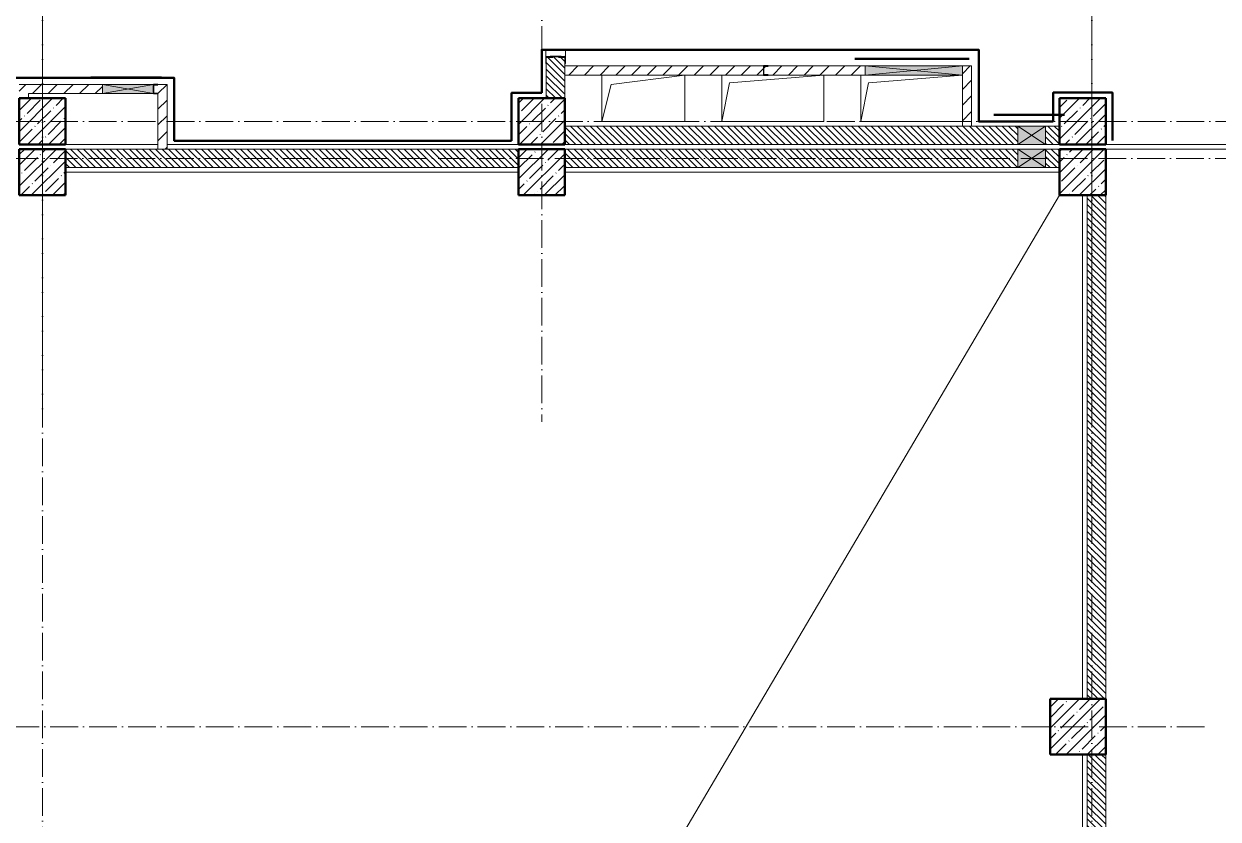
# Model space of a CAD drawing. Header units: millimetres. Extents: x -213536 to 1564669, y -45299 to 942238.
# Drawn here: x 627271 to 640187, y 321962 to 330567 of the extents above; entities that cross this region are included whole.
import ezdxf

# ---------------------------------------------------------------- set-up
doc = ezdxf.new("R2010")
doc.units = ezdxf.units.MM
doc.linetypes.add('50_200_ШТРИХ_1Т_ш5_п1_п1_', pattern=[700, 500, -100, 0, -100])
for name, color, linetype, lineweight in [('3) ЖБ 4м', 3, 'Continuous', 30), ('8.1)', 2, 'Continuous', 50), ('8.2)', 3, 'Continuous', 50), ('8.3)', 5, 'Continuous', 50), ('8.4)', 6, 'Continuous', 50), ('A-DETL-____-OTLN-4', 7, 'Continuous', 18), ('A-DETL-GENF-OTLN', 7, 'Continuous', 9), ('A-FLOR-____-OTLN', 7, 'Continuous', 9), ('A-GENM-____-MCUT', 7, 'Continuous', 25), ('A-GENM-____-OTLN', 7, 'Continuous', 9), ('A-GENM-____-OTLN-1', 7, 'Continuous', 25), ('A-GLAZ-____-OTLN', 7, 'Continuous', 9), ('A-WALL-____-MCUT', 7, 'Continuous', 13), ('A-WALL-____-MCUT-3', 7, 'Continuous', 9), ('A-WALL-____-PATT-1', 7, 'Continuous', 9), ('A-WALL-FNSH-MCUT-1', 7, 'Continuous', 9), ('S-COLS-____-MCUT', 7, 'Continuous', 50), ('S-COLS-____-OTLN', 7, 'Continuous', 9), ('S-GRID-____-OTLN-1', 7, '50_200_ШТРИХ_1Т_ш5_п1_п1_', 9)]:
    doc.layers.add(name, color=color, linetype=linetype, lineweight=lineweight)
pattern_1 = [(45, (-89000, -42681.04), (-114.04925, 114.04925), []), (45, (-88885.95, -42681.04), (-114.04925, 114.04925), [201.613, -40.323, 3.353, -36.97])]
pattern_2 = [(45, (-77750, -42681.04), (-114.04925, 114.04925), []), (45, (-77635.95, -42681.04), (-114.04925, 114.04925), [201.613, -40.323, 3.353, -36.97])]
pattern_3 = [(45, (-83150, -42681.04), (-114.04925, 114.04925), []), (45, (-83035.95, -42681.04), (-114.04925, 114.04925), [201.613, -40.323, 3.353, -36.97])]
pattern_4 = [(135, (549721.475, 286281.11), (-35.35534, -35.35534), [])]
pattern_5 = [(45, (-77750, -43231.04), (-114.04925, 114.04925), []), (45, (-77635.95, -43231.04), (-114.04925, 114.04925), [201.613, -40.323, 3.353, -36.97])]
pattern_6 = [(45, (-83150, -43231.04), (-114.04925, 114.04925), []), (45, (-83035.95, -43231.04), (-114.04925, 114.04925), [201.613, -40.323, 3.353, -36.97])]
pattern_7 = [(45, (-89000, -43231.04), (-114.04925, 114.04925), []), (45, (-88885.95, -43231.04), (-114.04925, 114.04925), [201.613, -40.323, 3.353, -36.97])]
pattern_8 = [(45, (549721.47, 286281.11), (-84.85281, 84.85281), [])]

# ---------------------------------------------------------------- blocks, each defined once
blk = doc.blocks.new('BSC_Колонна _Прямоугольная - 500х500-V33-АР1_План отверстий 3 этажа в осях 1-64_Ю-ЯЯ')
at = {"layer": 'S-COLS-____-OTLN'}
h = blk.add_hatch(dxfattribs=at)
h.set_pattern_fill('FP_41', color=256, style=0, pattern_type=2)
h.set_pattern_definition(pattern_1)
h.paths.add_polyline_path([(-250, -250), (250, -250), (250, 250), (-250, 250)], flags=0)
at = {"layer": 'S-COLS-____-MCUT'}
for p, q in [((250, 250), (-250, 250)), ((-250, 250), (-250, -250)), ((250, -250), (250, 250)), ((-250, -250), (250, -250))]:
    blk.add_line(p, q, dxfattribs=at)
blk = doc.blocks.new('BSC_Колонна _Прямоугольная - 500х500-V34-АР1_План отверстий 3 этажа в осях 1-64_Ю-ЯЯ')
at = {"layer": 'S-COLS-____-OTLN'}
h = blk.add_hatch(dxfattribs=at)
h.set_pattern_fill('FP_42', color=256, style=0, pattern_type=2)
h.set_pattern_definition(pattern_2)
h.paths.add_polyline_path([(-250, -250), (250, -250), (250, 250), (-250, 250)], flags=0)
at = {"layer": 'S-COLS-____-MCUT'}
for p, q in [((250, 250), (-250, 250)), ((-250, 250), (-250, -250)), ((250, -250), (250, 250)), ((-250, -250), (250, -250))]:
    blk.add_line(p, q, dxfattribs=at)
blk = doc.blocks.new('BSC_Колонна _Прямоугольная - 500х500-V35-АР1_План отверстий 3 этажа в осях 1-64_Ю-ЯЯ')
at = {"layer": 'S-COLS-____-OTLN'}
h = blk.add_hatch(dxfattribs=at)
h.set_pattern_fill('FP_43', color=256, style=0, pattern_type=2)
h.set_pattern_definition(pattern_3)
h.paths.add_polyline_path([(-250, -250), (250, -250), (250, 250), (-250, 250)], flags=0)
at = {"layer": 'S-COLS-____-MCUT'}
for p, q in [((250, 250), (-250, 250)), ((-250, 250), (-250, -250)), ((250, -250), (250, 250)), ((-250, -250), (250, -250))]:
    blk.add_line(p, q, dxfattribs=at)
blk = doc.blocks.new('BSC_Колонна _Прямоугольная - 500х500-V118-АР1_План отверстий 3 этажа в осях 1-64_Ю-ЯЯ')
at = {"layer": 'S-COLS-____-OTLN'}
h = blk.add_hatch(dxfattribs=at)
h.set_pattern_fill('FP_123', color=256, style=0, pattern_type=2)
h.set_pattern_definition(pattern_5)
h.paths.add_polyline_path([(-250, -250), (250, -250), (250, 250), (-250, 250)], flags=0)
at = {"layer": 'S-COLS-____-MCUT'}
for p, q in [((250, 250), (-250, 250)), ((-250, 250), (-250, -250)), ((250, -250), (250, 250)), ((-250, -250), (250, -250))]:
    blk.add_line(p, q, dxfattribs=at)
blk = doc.blocks.new('BSC_Колонна _Прямоугольная - 500х500-V120-АР1_План отверстий 3 этажа в осях 1-64_Ю-ЯЯ')
at = {"layer": 'S-COLS-____-OTLN'}
h = blk.add_hatch(dxfattribs=at)
h.set_pattern_fill('FP_125', color=256, style=0, pattern_type=2)
h.set_pattern_definition(pattern_6)
h.paths.add_polyline_path([(-250, -250), (250, -250), (250, 250), (-250, 250)], flags=0)
at = {"layer": 'S-COLS-____-MCUT'}
for p, q in [((250, 250), (-250, 250)), ((-250, 250), (-250, -250)), ((250, -250), (250, 250)), ((-250, -250), (250, -250))]:
    blk.add_line(p, q, dxfattribs=at)
blk = doc.blocks.new('BSC_Колонна _Прямоугольная - 500х500-V121-АР1_План отверстий 3 этажа в осях 1-64_Ю-ЯЯ')
at = {"layer": 'S-COLS-____-OTLN'}
h = blk.add_hatch(dxfattribs=at)
h.set_pattern_fill('FP_126', color=256, style=0, pattern_type=2)
h.set_pattern_definition(pattern_7)
h.paths.add_polyline_path([(-250, -250), (250, -250), (250, 250), (-250, 250)], flags=0)
at = {"layer": 'S-COLS-____-MCUT'}
for p, q in [((250, 250), (-250, 250)), ((-250, 250), (-250, -250)), ((250, -250), (250, 250)), ((-250, -250), (250, -250))]:
    blk.add_line(p, q, dxfattribs=at)
blk = doc.blocks.new('154_Фахверк_СКБ_Швеллер - Тип_100_3960-28515122-АР1_План отверстий 3 этажа в осях 1-64_Ю-ЯЯ')
at = {"layer": 'A-GENM-____-MCUT'}
for p, q in [((175, 50), (125, 50)), ((125, 50), (125, -50)), ((128, 47), (175, 47)), ((128, -47), (128, 47)), ((175, 47), (175, 50)), ((125, -50), (175, -50)), ((175, -47), (128, -47)), ((175, -50), (175, -47))]:
    blk.add_line(p, q, dxfattribs=at)
blk = doc.blocks.new('154_Стойка_СКБ_Уголок - СМ-2480_200-28346303-АР1_План отверстий 3 этажа в осях 1-64_Ю-ЯЯ')
at = {"layer": 'A-GENM-____-MCUT'}
for p, q in [((125, 156), (125, 81)), ((200, 156), (125, 156)), ((131, 81), (131, 150)), ((131, 150), (200, 150)), ((200, 150), (200, 156)), ((125, 81), (131, 81)), ((131, 19), (125, 19)), ((125, 19), (125, -56)), ((131, -50), (131, 19)), ((125, -56), (200, -56)), ((200, -50), (131, -50)), ((200, -56), (200, -50))]:
    blk.add_line(p, q, dxfattribs=at)
blk = doc.blocks.new('Стойка_Влож_Полоса боковая - Полоса-V164-АР1_План отверстий 3 этажа в осях 1-64_Ю-ЯЯ')
at = {"layer": 'A-GENM-____-OTLN'}
for p, q in [((-5, 60), (0, 60)), ((-5, -60), (-5, 60)), ((0, 31), (0, -31)), ((0, -60), (-5, -60))]:
    blk.add_line(p, q, dxfattribs=at)
blk = doc.blocks.new('Стойка_Влож_Уголок_Опорный - Уголок-28213941-АР1_План отверстий 3 этажа в осях 1-64_Ю-ЯЯ')
at = {"layer": 'A-GENM-____-OTLN'}
for p, q in [((-212, -6), (-212, 0)), ((0, 0), (0, -6)), ((-212, -75), (-212, -6)), ((-212, -6), (-206, -6)), ((-212, -75), (-206, -75)), ((-6, -6), (0, -6)), ((-6, -75), (0, -75)), ((0, -6), (0, -75))]:
    blk.add_line(p, q, dxfattribs=at)
blk = doc.blocks.new('AR_Отверстие прямоугольное _в стене_ - AR_Отверстие прямоугольное _в стене__ВК-32402044-АР1_План отверстий 3 этажа в осях 1-64_Ю-ЯЯ')
at = {"layer": 'A-GLAZ-____-OTLN'}
blk.add_hatch(color=256, dxfattribs=at).paths.add_polyline_path([(150, -100), (150, 100), (-150, 100), (-150, -100), (-91, -100)], flags=0)
at = {"layer": 'A-DETL-GENF-OTLN'}
for p, q in [((-150, -100), (-150, 100)), ((-150, 100), (150, 100)), ((150, 100), (-150, -100)), ((-150, 100), (150, -100)), ((150, 100), (-150, 100)), ((-150, 100), (-150, -100)), ((150, 100), (150, -100)), ((150, -100), (150, 100)), ((150, -100), (-150, -100)), ((-150, -100), (150, -100))]:
    blk.add_line(p, q, dxfattribs=at)
blk = doc.blocks.new('AR_Отверстие прямоугольное _в плите_ - AR_Отверстие прямоугольное _в плите_-30552730-АР1_План отверстий 3 этажа в осях 1-64_Ю-ЯЯ')
at = {"layer": 'A-GENM-____-OTLN'}
for p, q in [((450, 250), (-450, 250)), ((-450, 250), (-450, -250)), ((-450, -250), (-350, 150)), ((-350, 150), (450, 250)), ((450, -250), (450, 250)), ((-450, -250), (450, -250))]:
    blk.add_line(p, q, dxfattribs=at)
blk = doc.blocks.new('AR_Отверстие прямоугольное _в плите_ - AR_Отверстие прямоугольное _в плите_-V202-АР1_План отверстий 3 этажа в осях 1-64_Ю-ЯЯ')
at = {"layer": 'A-GENM-____-OTLN'}
for p, q in [((-550, 250), (-550, -250)), ((-550, -250), (-467, 167)), ((-467, 167), (550, 250)), ((550, -250), (550, 250)), ((-550, -250), (550, -250))]:
    blk.add_line(p, q, dxfattribs=at)
blk = doc.blocks.new('AR_Отверстие прямоугольное _в плите_ - AR_Отверстие прямоугольное _в плите_-V203-АР1_План отверстий 3 этажа в осях 1-64_Ю-ЯЯ')
at = {"layer": 'A-GENM-____-OTLN'}
for p, q in [((-550, 250), (-550, -250)), ((-550, -250), (-467, 167)), ((-467, 167), (550, 250)), ((-550, -250), (550, -250))]:
    blk.add_line(p, q, dxfattribs=at)
blk = doc.blocks.new('AR_Отверстие прямоугольное _в стене__БезПР - AR_Отверстие прямоугольное _в стене__БезПР-36899082-АР1_План отверстий 3 этажа в осях 1-64_Ю-ЯЯ')
at = {"layer": 'A-GLAZ-____-OTLN'}
blk.add_hatch(color=256, dxfattribs=at).paths.add_polyline_path([(525, -50), (525, 50), (-525, 50), (-525, -50)], flags=0)
at = {"layer": 'A-DETL-GENF-OTLN'}
for p, q in [((-525, -50), (-525, 50)), ((-525, 50), (525, 50)), ((525, 50), (-525, -50)), ((-525, 50), (525, -50)), ((525, 50), (-525, 50)), ((-525, 50), (-525, -50)), ((525, 50), (525, -50)), ((525, -50), (525, 50)), ((525, -50), (-525, -50)), ((-525, -50), (525, -50))]:
    blk.add_line(p, q, dxfattribs=at)
at = {"layer": 'A-GLAZ-____-OTLN'}
blk.add_line((525, 50), (-525, 50), dxfattribs=at)
blk = doc.blocks.new('AR_Отверстие прямоугольное _в стене_ - AR_Отверстие прямоугольное _в стене__ОВ-36912551-АР1_План отверстий 3 этажа в осях 1-64_Ю-ЯЯ')
at = {"layer": 'A-GLAZ-____-OTLN'}
blk.add_hatch(color=256, dxfattribs=at).paths.add_polyline_path([(275, -50), (275, 50), (-275, 50), (-275, -50)], flags=0)
at = {"layer": 'A-DETL-GENF-OTLN'}
for p, q in [((-275, -50), (-275, 50)), ((-275, 50), (275, 50)), ((275, 50), (-275, -50)), ((-275, 50), (275, -50)), ((275, 50), (-275, 50)), ((-275, 50), (-275, -50)), ((275, -50), (-275, -50)), ((-275, -50), (275, -50))]:
    blk.add_line(p, q, dxfattribs=at)
blk = doc.blocks.new('154_Фахверк_СКБ_Швеллер - Тип_100_3960_зеркало-36793856-АР1_План отверстий 3 этажа в осях 1-64_Ю-ЯЯ')
at = {"layer": 'A-GENM-____-MCUT'}
for p, q in [((175, 50), (125, 50)), ((125, 50), (125, -50)), ((128, 47), (175, 47)), ((128, -47), (128, 47)), ((175, 47), (175, 50)), ((125, -50), (175, -50)), ((175, -47), (128, -47)), ((175, -50), (175, -47))]:
    blk.add_line(p, q, dxfattribs=at)
blk = doc.blocks.new('BSC_Колонна _Прямоугольная - 500х500-25642906-АР1_План отверстий 3 этажа в осях 1-64_А-ГГ')
at = {"layer": 'S-COLS-____-OTLN'}
h = blk.add_hatch(dxfattribs=at)
h.set_pattern_fill('FP_48', color=256, style=0, pattern_type=2)
h.set_pattern_definition(pattern_1)
h.paths.add_polyline_path([(-250, -250), (250, -250), (250, 250), (-250, 250)], flags=0)
at = {"layer": 'S-COLS-____-MCUT'}
for p, q in [((250, 250), (-250, 250)), ((-250, 250), (-250, -250)), ((250, -250), (250, 250)), ((-250, -250), (250, -250))]:
    blk.add_line(p, q, dxfattribs=at)
blk = doc.blocks.new('BSC_Колонна _Прямоугольная - 600х600-26981669-АР1_План отверстий 3 этажа в осях 1-64_А-ГГ')
at = {"layer": 'S-COLS-____-OTLN'}
h = blk.add_hatch(dxfattribs=at)
h.set_pattern_fill('FP_54', color=256, style=0, pattern_type=2)
h.set_pattern_definition([(45, (-88950, -36681.04), (-114.04925, 114.04925), []), (45, (-88835.95, -36681.04), (-114.04925, 114.04925), [201.613, -40.323, 3.353, -36.97])])
h.paths.add_polyline_path([(-300, -300), (300, -300), (300, 300), (-300, 300)], flags=0)
at = {"layer": 'S-COLS-____-MCUT'}
for p, q in [((300, 300), (-300, 300)), ((-300, 300), (-300, -300)), ((300, -300), (300, 300)), ((-300, -300), (300, -300))]:
    blk.add_line(p, q, dxfattribs=at)
blk = doc.blocks.new('BSC_Колонна _Прямоугольная - 500х500-V21-АР1_План отверстий 3 этажа в осях 1-64_А-ГГ')
at = {"layer": 'S-COLS-____-OTLN'}
h = blk.add_hatch(dxfattribs=at)
h.set_pattern_fill('FP_58', color=256, style=0, pattern_type=2)
h.set_pattern_definition(pattern_2)
h.paths.add_polyline_path([(-250, -250), (250, -250), (250, 250), (-250, 250)], flags=0)
at = {"layer": 'S-COLS-____-MCUT'}
for p, q in [((250, 250), (-250, 250)), ((-250, 250), (-250, -250)), ((250, -250), (250, 250)), ((-250, -250), (250, -250))]:
    blk.add_line(p, q, dxfattribs=at)
blk = doc.blocks.new('BSC_Колонна _Прямоугольная - 500х500-V22-АР1_План отверстий 3 этажа в осях 1-64_А-ГГ')
at = {"layer": 'S-COLS-____-OTLN'}
h = blk.add_hatch(dxfattribs=at)
h.set_pattern_fill('FP_59', color=256, style=0, pattern_type=2)
h.set_pattern_definition(pattern_3)
h.paths.add_polyline_path([(-250, -250), (250, -250), (250, 250), (-250, 250)], flags=0)
at = {"layer": 'S-COLS-____-MCUT'}
for p, q in [((250, 250), (-250, 250)), ((-250, 250), (-250, -250)), ((250, -250), (250, 250)), ((-250, -250), (250, -250))]:
    blk.add_line(p, q, dxfattribs=at)
blk = doc.blocks.new('BSC_Колонна _Прямоугольная - 500х500-V142-АР1_План отверстий 3 этажа в осях 1-64_А-ГГ')
at = {"layer": 'S-COLS-____-OTLN'}
h = blk.add_hatch(dxfattribs=at)
h.set_pattern_fill('FP_165', color=256, style=0, pattern_type=2)
h.set_pattern_definition(pattern_5)
h.paths.add_polyline_path([(-250, -250), (250, -250), (250, 250), (-250, 250)], flags=0)
at = {"layer": 'S-COLS-____-MCUT'}
for p, q in [((250, 250), (-250, 250)), ((-250, 250), (-250, -250)), ((250, -250), (250, 250)), ((-250, -250), (250, -250))]:
    blk.add_line(p, q, dxfattribs=at)
blk = doc.blocks.new('BSC_Колонна _Прямоугольная - 500х500-V144-АР1_План отверстий 3 этажа в осях 1-64_А-ГГ')
at = {"layer": 'S-COLS-____-OTLN'}
h = blk.add_hatch(dxfattribs=at)
h.set_pattern_fill('FP_167', color=256, style=0, pattern_type=2)
h.set_pattern_definition(pattern_6)
h.paths.add_polyline_path([(-250, -250), (250, -250), (250, 250), (-250, 250)], flags=0)
at = {"layer": 'S-COLS-____-MCUT'}
for p, q in [((250, 250), (-250, 250)), ((-250, 250), (-250, -250)), ((250, -250), (250, 250)), ((-250, -250), (250, -250))]:
    blk.add_line(p, q, dxfattribs=at)
blk = doc.blocks.new('BSC_Колонна _Прямоугольная - 500х500-V145-АР1_План отверстий 3 этажа в осях 1-64_А-ГГ')
at = {"layer": 'S-COLS-____-OTLN'}
h = blk.add_hatch(dxfattribs=at)
h.set_pattern_fill('FP_168', color=256, style=0, pattern_type=2)
h.set_pattern_definition(pattern_7)
h.paths.add_polyline_path([(-250, -250), (250, -250), (250, 250), (-250, 250)], flags=0)
at = {"layer": 'S-COLS-____-MCUT'}
for p, q in [((250, 250), (-250, 250)), ((-250, 250), (-250, -250)), ((250, -250), (250, 250)), ((-250, -250), (250, -250))]:
    blk.add_line(p, q, dxfattribs=at)
blk = doc.blocks.new('AR_Отверстие прямоугольное _в стене_ - AR_Отверстие прямоугольное _в стене__ВК-32402044-АР1_План отверстий 3 этажа в осях 1-64_А-ГГ')
at = {"layer": 'A-GLAZ-____-OTLN'}
blk.add_hatch(color=256, dxfattribs=at).paths.add_polyline_path([(150, -100), (150, 100), (-150, 100), (-150, -100), (-90, -100)], flags=0)
at = {"layer": 'A-DETL-GENF-OTLN'}
for p, q in [((-150, -100), (-150, 100)), ((-150, 100), (150, 100)), ((150, 100), (-150, -100)), ((-150, 100), (150, -100)), ((150, 100), (-150, 100)), ((-150, 100), (-150, -100)), ((150, 100), (150, -100)), ((150, -100), (150, 100)), ((150, -100), (-150, -100)), ((-150, -100), (150, -100))]:
    blk.add_line(p, q, dxfattribs=at)
blk = doc.blocks.new('AR_Отверстие прямоугольное _в стене_ - AR_Отверстие прямоугольное _в стене__ОВ-36912551-АР1_План отверстий 3 этажа в осях 1-64_А-ГГ')
at = {"layer": 'A-GLAZ-____-OTLN'}
blk.add_hatch(color=256, dxfattribs=at).paths.add_polyline_path([(275, -50), (275, 50), (-275, 50), (-275, -50)], flags=0)
at = {"layer": 'A-DETL-GENF-OTLN'}
for p, q in [((-275, -50), (-275, 50)), ((-275, 50), (275, 50)), ((275, 50), (-275, -50)), ((-275, 50), (275, -50)), ((275, 50), (-275, 50)), ((-275, 50), (-275, -50)), ((275, -50), (-275, -50)), ((-275, -50), (275, -50))]:
    blk.add_line(p, q, dxfattribs=at)
blk = doc.blocks.new('154_Фахверк_СКБ_Швеллер - Тип_100_3960_зеркало-36793856-АР1_План отверстий 3 этажа в осях 1-64_А-ГГ')
at = {"layer": 'A-GENM-____-MCUT'}
for p, q in [((175, 50), (125, 50)), ((125, 50), (125, -50)), ((128, 47), (175, 47)), ((128, -47), (128, 47)), ((175, 47), (175, 50)), ((125, -50), (175, -50)), ((175, -47), (128, -47)), ((175, -50), (175, -47))]:
    blk.add_line(p, q, dxfattribs=at)

msp = doc.modelspace()

# ---------------------------------------------------------------- hatches: boundary and pattern name
at = {"layer": 'A-WALL-____-PATT-1'}
h = msp.add_hatch(dxfattribs=at)
h.set_pattern_fill('FP_9', color=256, style=0, pattern_type=2)
h.set_pattern_definition(pattern_4)
h.paths.add_polyline_path([(633121.5, 329762.2), (633121.5, 330206.2), (633052.5, 330206.2), (633052.5, 330212.2), (632990.5, 330212.2), (632990.5, 330206.2), (632921.5, 330206.2), (632921.5, 329762.2), (633081.5, 329762.2)], flags=0)
h.paths.add_polyline_path([(632990.5, 331912.2), (633052.5, 331912.2), (633052.5, 331918.2), (633121.5, 331918.2), (633121.5, 332212.2), (632921.5, 332212.2), (632921.5, 331918.2), (632990.5, 331918.2)], flags=0)
h = msp.add_hatch(dxfattribs=at)
h.set_pattern_fill('FP_7', color=256, style=0, pattern_type=2)
h.set_pattern_definition(pattern_8)
h.paths.add_polyline_path([(633121.5, 330012.2), (635271.5, 330012.2), (635271.5, 330112.2), (633121.5, 330112.2)], flags=0)
h.paths.add_polyline_path([(635321.5, 330012.2), (636371.5, 330012.2), (636371.5, 330112.2), (635321.5, 330112.2), (635321.5, 330109.2), (635274.5, 330109.2), (635274.5, 330015.2), (635321.5, 330015.2)], flags=0)
h = msp.add_hatch(dxfattribs=at)
h.set_pattern_fill('FP_7', color=256, style=0, pattern_type=2)
h.set_pattern_definition(pattern_8)
h.paths.add_polyline_path([(637521.5, 329462.2), (637521.5, 330112.2), (637421.5, 330112.2), (637421.5, 329462.2)], flags=0)
h = msp.add_hatch(dxfattribs=at)
h.set_pattern_fill('FP_7', color=256, style=0, pattern_type=2)
h.set_pattern_definition(pattern_8)
h.paths.add_polyline_path([(627321.5, 329762.2), (627321.5, 329912.2), (627221.5, 329912.2), (627221.5, 329762.2)], flags=0)
h = msp.add_hatch(dxfattribs=at)
h.set_pattern_fill('FP_4', color=256, style=0, pattern_type=2)
h.set_pattern_definition(pattern_8)
h.paths.add_polyline_path([(627321.5, 329762.2), (627321.5, 329912.2), (627221.5, 329912.2), (627221.5, 329762.2)], flags=0)
h = msp.add_hatch(dxfattribs=at)
h.set_pattern_fill('FP_7', color=256, style=0, pattern_type=2)
h.set_pattern_definition(pattern_8)
h.paths.add_polyline_path([(628121.5, 329812.2), (628121.5, 329912.2), (627321.5, 329912.2), (627321.5, 329812.2), (627475.9, 329812.2)], flags=0)
h.paths.add_polyline_path([(628821.5, 329812.2), (628821.5, 329912.2), (628721.5, 329912.2), (628721.5, 329909.2), (628674.5, 329909.2), (628674.5, 329815.2), (628721.5, 329815.2), (628721.5, 329812.2)], flags=0)
h = msp.add_hatch(dxfattribs=at)
h.set_pattern_fill('FP_4', color=256, style=0, pattern_type=2)
h.set_pattern_definition(pattern_8)
h.paths.add_polyline_path([(628721.5, 329812.2), (628821.5, 329812.2), (628821.5, 329912.2), (628721.5, 329912.2), (628721.5, 329909.2), (628674.5, 329909.2), (628674.5, 329815.2), (628721.5, 329815.2)], flags=0)
h.paths.add_polyline_path([(627321.5, 329812.2), (628121.5, 329812.2), (628121.5, 329912.2), (627321.5, 329912.2)], flags=0)
h = msp.add_hatch(dxfattribs=at)
h.set_pattern_fill('FP_7', color=256, style=0, pattern_type=2)
h.set_pattern_definition(pattern_8)
h.paths.add_polyline_path([(628821.5, 329212.2), (628821.5, 329812.2), (628721.5, 329812.2), (628721.5, 329212.2)], flags=0)
h = msp.add_hatch(dxfattribs=at)
h.set_pattern_fill('FP_4', color=256, style=0, pattern_type=2)
h.set_pattern_definition(pattern_8)
h.paths.add_polyline_path([(628821.5, 329212.2), (628821.5, 329812.2), (628721.5, 329812.2), (628721.5, 329212.2)], flags=0)
h = msp.add_hatch(dxfattribs=at)
h.set_pattern_fill('FP_9', color=256, style=0, pattern_type=2)
h.set_pattern_definition(pattern_4)
h.paths.add_polyline_path([(638321.5, 329262.2), (638471.5, 329262.2), (638471.5, 329462.2), (638321.5, 329462.2)], flags=0)
h.paths.add_polyline_path([(638021.5, 329262.2), (638021.5, 329462.2), (633121.5, 329462.2), (633121.5, 329262.2), (634545.7, 329262.2)], flags=0)
h = msp.add_hatch(dxfattribs=at)
h.set_pattern_fill('FP_6', color=256, style=0, pattern_type=2)
h.set_pattern_definition(pattern_4)
h.paths.add_polyline_path([(638321.5, 329262.2), (638471.5, 329262.2), (638471.5, 329462.2), (638321.5, 329462.2)], flags=0)
h.paths.add_polyline_path([(638021.5, 329262.2), (638021.5, 329462.2), (633121.5, 329462.2), (633121.5, 329262.2), (634546.1, 329262.2)], flags=0)
h = msp.add_hatch(dxfattribs=at)
h.set_pattern_fill('FP_9', color=256, style=0, pattern_type=2)
h.set_pattern_definition(pattern_4)
h.paths.add_polyline_path([(632621.5, 329012.2), (632621.5, 329212.2), (627721.5, 329212.2), (627721.5, 329012.2), (631010.8, 329012.2)], flags=0)
h = msp.add_hatch(dxfattribs=at)
h.set_pattern_fill('FP_6', color=256, style=0, pattern_type=2)
h.set_pattern_definition(pattern_4)
h.paths.add_polyline_path([(632621.5, 329012.2), (632621.5, 329212.2), (627721.5, 329212.2), (627721.5, 329012.2), (631011.2, 329012.2)], flags=0)
h = msp.add_hatch(dxfattribs=at)
h.set_pattern_fill('FP_9', color=256, style=0, pattern_type=2)
h.set_pattern_definition(pattern_4)
h.paths.add_polyline_path([(638321.5, 329012.2), (638471.5, 329012.2), (638471.5, 329212.2), (638321.5, 329212.2)], flags=0)
h.paths.add_polyline_path([(638021.5, 329012.2), (638021.5, 329212.2), (633121.5, 329212.2), (633121.5, 329012.2), (634545.7, 329012.2)], flags=0)
h = msp.add_hatch(dxfattribs=at)
h.set_pattern_fill('FP_6', color=256, style=0, pattern_type=2)
h.set_pattern_definition(pattern_4)
h.paths.add_polyline_path([(638321.5, 329012.2), (638471.5, 329012.2), (638471.5, 329212.2), (638321.5, 329212.2)], flags=0)
h.paths.add_polyline_path([(638021.5, 329012.2), (638021.5, 329212.2), (633121.5, 329212.2), (633121.5, 329012.2), (634546.1, 329012.2)], flags=0)
h = msp.add_hatch(dxfattribs=at)
h.set_pattern_fill('FP_6', color=256, style=0, pattern_type=2)
h.set_pattern_definition(pattern_4)
h.paths.add_polyline_path([(638971.5, 323262.2), (638971.5, 328712.2), (638771.5, 328712.2), (638771.5, 323262.2)], flags=0)
h = msp.add_hatch(dxfattribs=at)
h.set_pattern_fill('FP_6', color=256, style=0, pattern_type=2)
h.set_pattern_definition(pattern_4)
h.paths.add_polyline_path([(638971.5, 317262.2), (638971.5, 322662.2), (638771.5, 322662.2), (638771.5, 317262.2)], flags=0)

# ---------------------------------------------------------------- linework, layer by layer
at = {"layer": '3) ЖБ 4м'}
for points in [[(638971.5, 328712.2), (638971.5, 329212.2)], [(638971.5, 322662.2), (638971.5, 323262.2)]]:
    msp.add_lwpolyline(points, dxfattribs=at)
at = {"layer": '8.1)', "lineweight": 50}
for points in [[(636258.2, 330188.6), (637021.3, 330188.6)], [(636732.4, 330188.6), (637495.4, 330188.6)], [(627996.7, 329987.8), (628759.7, 329987.8)], [(637762.1, 329582.5), (638525.2, 329582.5)]]:
    msp.add_lwpolyline(points, dxfattribs=at)
at = {"layer": '8.2)', "lineweight": 50}
for points in [[(632545.9, 329302.7), (632545.9, 329820.1), (632871.5, 329820.1)], [(639044.1, 329303.7), (639044.1, 329824.6), (638403.6, 329824.6), (638403.6, 329512.2)]]:
    msp.add_lwpolyline(points, dxfattribs=at)
at = {"layer": '8.3)', "lineweight": 50}
for points in [[(632871.5, 329820.1), (632871.5, 330287.2), (637598, 330287.2), (637598, 329512.2), (638403.6, 329512.2)], [(632545.9, 329302.7), (628897.9, 329302.7), (628897.9, 329982), (627158.1, 329982), (627158.1, 329833.6)]]:
    msp.add_lwpolyline(points, dxfattribs=at)
at = {"layer": '8.4)', "lineweight": 50}
for points in [[(632871.5, 329820.1), (632871.5, 330287.2), (637598, 330287.2), (637598, 329512.2), (638403.6, 329512.2)], [(632545.9, 329302.7), (628897.9, 329302.7), (628897.9, 329982), (627158.1, 329982), (627158.1, 329833.6)], [(632545.9, 329302.7), (632545.9, 329820.1), (632871.5, 329820.1)], [(639044.1, 329303.7), (639044.1, 329824.6), (638403.6, 329824.6), (638403.6, 329512.2)]]:
    msp.add_lwpolyline(points, dxfattribs=at)
at = {"layer": 'A-DETL-____-OTLN-4'}
msp.add_line((621071.5, 299212.2), (638471.5, 328712.2), dxfattribs=at)
at = {"layer": 'A-FLOR-____-OTLN'}
for p, q in [((633521.5, 330010.9), (634421.5, 330010.9)), ((633521.5, 329510.9), (633521.5, 330010.9)), ((634421.5, 330010.9), (634421.5, 329510.9)), ((634821.5, 329512.2), (634821.5, 330012.2)), ((635921.5, 330012.2), (635921.5, 329512.2)), ((636321.5, 329512.2), (636321.5, 330012.2)), ((634421.5, 329510.9), (633521.5, 329510.9)), ((635921.5, 329512.2), (634821.5, 329512.2)), ((637421.5, 329512.2), (636321.5, 329512.2)), ((627721.5, 329262.2), (628721.5, 329262.2)), ((627721.5, 329262.2), (628721.5, 329262.2)), ((628821.5, 329262.2), (632621.5, 329262.2)), ((628821.5, 329262.2), (632621.5, 329262.2)), ((638971.5, 329262.2), (642421.5, 329262.2)), ((638971.5, 329262.2), (642421.5, 329262.2)), ((642421.5, 329212.2), (638971.5, 329212.2)), ((642421.5, 329212.2), (638971.5, 329212.2)), ((627721.5, 328962.2), (632621.5, 328962.2)), ((627721.5, 328962.2), (632621.5, 328962.2)), ((633121.5, 328962.2), (638471.5, 328962.2)), ((633121.5, 328962.2), (638471.5, 328962.2)), ((638721.5, 328712.2), (638721.5, 323262.2)), ((638721.5, 322662.2), (638721.5, 317262.2))]:
    msp.add_line(p, q, dxfattribs=at)
at = {"layer": 'A-WALL-____-MCUT'}
for p, q in [((632921.5, 330137.2), (632921.5, 329762.2)), ((633121.5, 329762.2), (633121.5, 330137.2)), ((638021.5, 329462.2), (633121.5, 329462.2)), ((638471.5, 329462.2), (638321.5, 329462.2)), ((633121.5, 329262.2), (638021.5, 329262.2)), ((638321.5, 329262.2), (638471.5, 329262.2)), ((632621.5, 329212.2), (627721.5, 329212.2)), ((638021.5, 329212.2), (633121.5, 329212.2)), ((638471.5, 329212.2), (638321.5, 329212.2)), ((627721.5, 329012.2), (632621.5, 329012.2)), ((633121.5, 329012.2), (638021.5, 329012.2)), ((638321.5, 329012.2), (638471.5, 329012.2))]:
    msp.add_line(p, q, dxfattribs=at)
at = {"layer": 'A-WALL-____-MCUT-3'}
for p, q in [((638021.5, 329462.2), (633121.5, 329462.2)), ((638471.5, 329462.2), (638321.5, 329462.2)), ((633121.5, 329262.2), (638021.5, 329262.2)), ((638321.5, 329262.2), (638471.5, 329262.2)), ((632621.5, 329212.2), (627721.5, 329212.2)), ((638021.5, 329212.2), (633121.5, 329212.2)), ((638471.5, 329212.2), (638321.5, 329212.2)), ((627721.5, 329012.2), (632621.5, 329012.2)), ((633121.5, 329012.2), (638021.5, 329012.2)), ((638321.5, 329012.2), (638471.5, 329012.2)), ((638771.5, 328712.2), (638771.5, 323262.2)), ((638971.5, 323262.2), (638971.5, 328712.2)), ((638771.5, 322662.2), (638771.5, 317262.2)), ((638971.5, 317262.2), (638971.5, 322662.2))]:
    msp.add_line(p, q, dxfattribs=at)
at = {"layer": 'A-WALL-FNSH-MCUT-1'}
for p, q in [((635271.5, 330112.2), (633121.5, 330112.2)), ((633121.5, 330012.2), (635271.5, 330012.2)), ((636371.5, 330112.2), (635321.5, 330112.2)), ((635321.5, 330012.2), (636371.5, 330012.2)), ((637521.5, 330112.2), (637421.5, 330112.2)), ((637421.5, 330012.2), (637421.5, 329462.2)), ((637521.5, 329462.2), (637521.5, 330112.2)), ((628121.5, 329912.2), (627221.5, 329912.2)), ((628121.5, 329912.2), (627221.5, 329912.2)), ((628821.5, 329912.2), (628721.5, 329912.2)), ((628821.5, 329912.2), (628721.5, 329912.2)), ((628821.5, 329212.2), (628821.5, 329912.2)), ((628821.5, 329212.2), (628821.5, 329912.2)), ((627321.5, 329762.2), (627321.5, 329812.2)), ((627321.5, 329812.2), (628121.5, 329812.2)), ((627321.5, 329762.2), (627321.5, 329812.2)), ((627321.5, 329812.2), (628121.5, 329812.2)), ((628721.5, 329812.2), (628721.5, 329212.2)), ((628721.5, 329812.2), (628721.5, 329212.2))]:
    msp.add_line(p, q, dxfattribs=at)
at = {"layer": 'S-GRID-____-OTLN-1', "color": 251, "ltscale": 0.6, "true_color": 0x636466}
for p, q in [((627471.5, 377174), (627471.5, 326262.2)), ((632871.5, 377174), (632871.5, 326262.2)), ((638821.5, 377174), (638821.5, 326262.2)), ((627471.5, 336162.1), (627471.5, 294851)), ((638821.5, 336162.1), (638821.5, 281798.5)), ((624193.8, 329512.2), (653656, 329512.2)), ((624193.8, 329512.2), (653656, 329512.2)), ((617048.2, 329112.2), (653795.9, 329112.2)), ((640040.3, 322962.2), (617048.2, 322962.2))]:
    msp.add_line(p, q, dxfattribs=at)

# ---------------------------------------------------------------- block references
at = {"layer": 'A-GENM-____-OTLN'}
for name, p, rotation in [('Стойка_Влож_Уголок_Опорный - Уголок-28213941-АР1_План отверстий 3 этажа в осях 1-64_Ю-ЯЯ', (632915.5, 330212.2), 180), ('Стойка_Влож_Полоса боковая - Полоса-V164-АР1_План отверстий 3 этажа в осях 1-64_Ю-ЯЯ', (633021.5, 330212.2), 269.9999999999999)]:
    msp.add_blockref(name, p, dxfattribs=dict(at, rotation=rotation))
for name, p in [('AR_Отверстие прямоугольное _в плите_ - AR_Отверстие прямоугольное _в плите_-30552730-АР1_План отверстий 3 этажа в осях 1-64_Ю-ЯЯ', (633971.5, 329760.9)), ('AR_Отверстие прямоугольное _в плите_ - AR_Отверстие прямоугольное _в плите_-V202-АР1_План отверстий 3 этажа в осях 1-64_Ю-ЯЯ', (635371.5, 329762.2)), ('AR_Отверстие прямоугольное _в плите_ - AR_Отверстие прямоугольное _в плите_-V203-АР1_План отверстий 3 этажа в осях 1-64_Ю-ЯЯ', (636871.5, 329762.2))]:
    msp.add_blockref(name, p, dxfattribs=at)
at = {"layer": 'A-GENM-____-OTLN-1', "rotation": 269.9999999999999}
msp.add_blockref('154_Стойка_СКБ_Уголок - СМ-2480_200-28346303-АР1_План отверстий 3 этажа в осях 1-64_Ю-ЯЯ', (632971.5, 330337.2), dxfattribs=at)
at = {"layer": 'A-GENM-____-OTLN-1'}
for name, p in [('154_Фахверк_СКБ_Швеллер - Тип_100_3960-28515122-АР1_План отверстий 3 этажа в осях 1-64_Ю-ЯЯ', (635146.5, 330062.2)), ('154_Фахверк_СКБ_Швеллер - Тип_100_3960_зеркало-36793856-АР1_План отверстий 3 этажа в осях 1-64_Ю-ЯЯ', (628546.5, 329862.2)), ('154_Фахверк_СКБ_Швеллер - Тип_100_3960_зеркало-36793856-АР1_План отверстий 3 этажа в осях 1-64_А-ГГ', (628546.5, 329862.2))]:
    msp.add_blockref(name, p, dxfattribs=at)
at = {"layer": 'A-GLAZ-____-OTLN'}
for name, p in [('AR_Отверстие прямоугольное _в стене__БезПР - AR_Отверстие прямоугольное _в стене__БезПР-36899082-АР1_План отверстий 3 этажа в осях 1-64_Ю-ЯЯ', (636896.5, 330062.2)), ('AR_Отверстие прямоугольное _в стене_ - AR_Отверстие прямоугольное _в стене__ОВ-36912551-АР1_План отверстий 3 этажа в осях 1-64_Ю-ЯЯ', (628396.5, 329862.2)), ('AR_Отверстие прямоугольное _в стене_ - AR_Отверстие прямоугольное _в стене__ОВ-36912551-АР1_План отверстий 3 этажа в осях 1-64_А-ГГ', (628396.5, 329862.2)), ('AR_Отверстие прямоугольное _в стене_ - AR_Отверстие прямоугольное _в стене__ВК-32402044-АР1_План отверстий 3 этажа в осях 1-64_Ю-ЯЯ', (638171.5, 329362.2)), ('AR_Отверстие прямоугольное _в стене_ - AR_Отверстие прямоугольное _в стене__ВК-32402044-АР1_План отверстий 3 этажа в осях 1-64_А-ГГ', (638171.5, 329362.2))]:
    msp.add_blockref(name, p, dxfattribs=at)
at = {"layer": 'A-GLAZ-____-OTLN', "rotation": 180}
for name in ['AR_Отверстие прямоугольное _в стене_ - AR_Отверстие прямоугольное _в стене__ВК-32402044-АР1_План отверстий 3 этажа в осях 1-64_Ю-ЯЯ', 'AR_Отверстие прямоугольное _в стене_ - AR_Отверстие прямоугольное _в стене__ВК-32402044-АР1_План отверстий 3 этажа в осях 1-64_А-ГГ']:
    msp.add_blockref(name, (638171.5, 329112.2), dxfattribs=at)
at = {"layer": 'S-COLS-____-OTLN'}
for name, p in [('BSC_Колонна _Прямоугольная - 500х500-V118-АР1_План отверстий 3 этажа в осях 1-64_Ю-ЯЯ', (627471.5, 329512.2)), ('BSC_Колонна _Прямоугольная - 500х500-V142-АР1_План отверстий 3 этажа в осях 1-64_А-ГГ', (627471.5, 329512.2)), ('BSC_Колонна _Прямоугольная - 500х500-V120-АР1_План отверстий 3 этажа в осях 1-64_Ю-ЯЯ', (632871.5, 329512.2)), ('BSC_Колонна _Прямоугольная - 500х500-V144-АР1_План отверстий 3 этажа в осях 1-64_А-ГГ', (632871.5, 329512.2)), ('BSC_Колонна _Прямоугольная - 500х500-V121-АР1_План отверстий 3 этажа в осях 1-64_Ю-ЯЯ', (638721.5, 329512.2)), ('BSC_Колонна _Прямоугольная - 500х500-V145-АР1_План отверстий 3 этажа в осях 1-64_А-ГГ', (638721.5, 329512.2)), ('BSC_Колонна _Прямоугольная - 500х500-V34-АР1_План отверстий 3 этажа в осях 1-64_Ю-ЯЯ', (627471.5, 328962.2)), ('BSC_Колонна _Прямоугольная - 500х500-V21-АР1_План отверстий 3 этажа в осях 1-64_А-ГГ', (627471.5, 328962.2)), ('BSC_Колонна _Прямоугольная - 500х500-V35-АР1_План отверстий 3 этажа в осях 1-64_Ю-ЯЯ', (632871.5, 328962.2)), ('BSC_Колонна _Прямоугольная - 500х500-V22-АР1_План отверстий 3 этажа в осях 1-64_А-ГГ', (632871.5, 328962.2)), ('BSC_Колонна _Прямоугольная - 500х500-V33-АР1_План отверстий 3 этажа в осях 1-64_Ю-ЯЯ', (638721.5, 328962.2)), ('BSC_Колонна _Прямоугольная - 500х500-25642906-АР1_План отверстий 3 этажа в осях 1-64_А-ГГ', (638721.5, 328962.2)), ('BSC_Колонна _Прямоугольная - 600х600-26981669-АР1_План отверстий 3 этажа в осях 1-64_А-ГГ', (638671.5, 322962.2))]:
    msp.add_blockref(name, p, dxfattribs=at)

doc.saveas('drawing.dxf')
